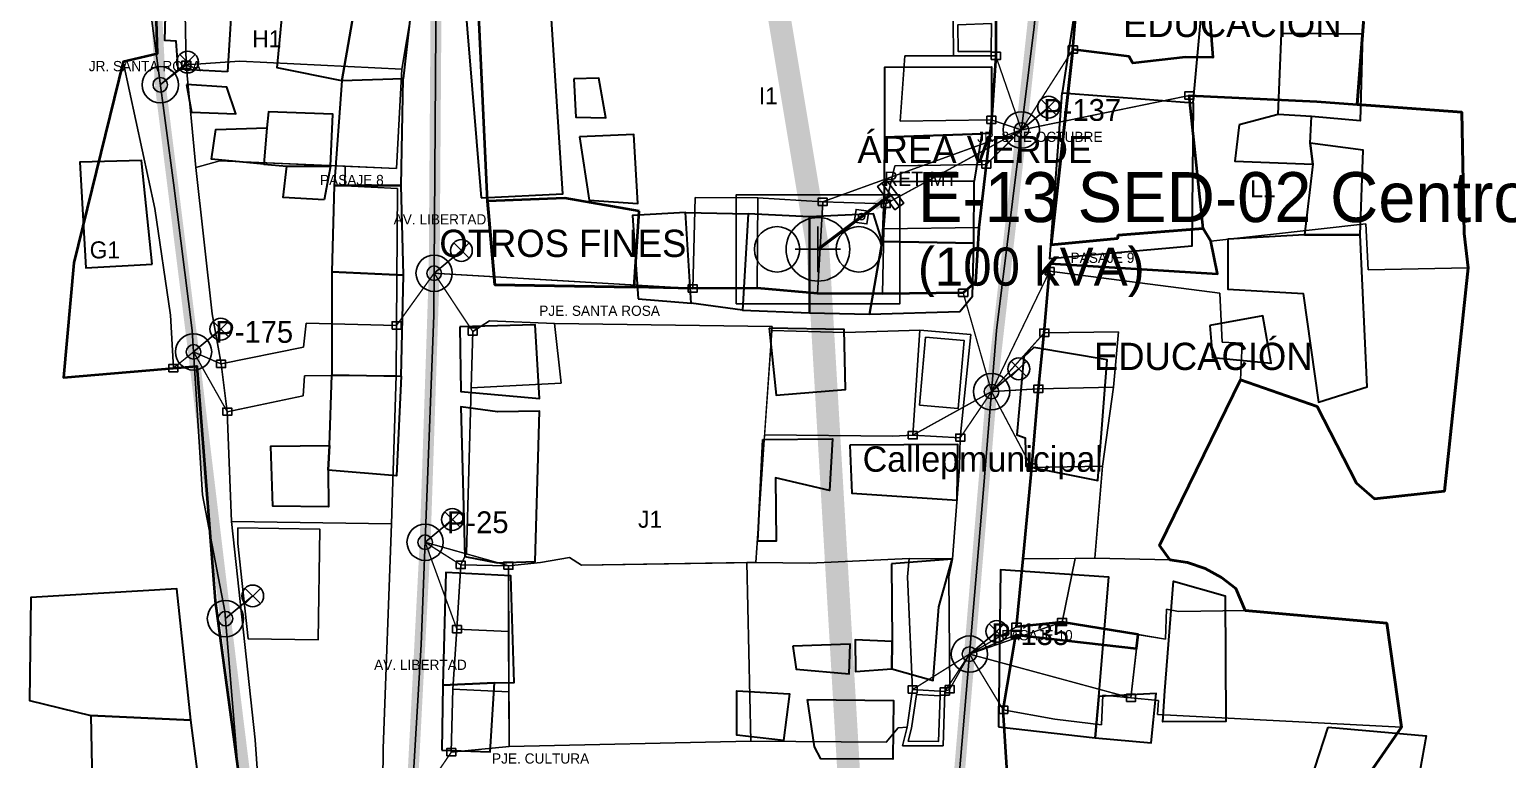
# Model space of a CAD drawing. Header units: metres. Extents: x 425183 to 427629, y 8434421 to 8436790.
# Drawn here: x 425358.2 to 425520.9, y 8435643.9 to 8435724.2 of the extents above; entities that cross this region are included whole.
import ezdxf
from ezdxf.enums import TextEntityAlignment as Align

# ---------------------------------------------------------------- set-up
doc = ezdxf.new("R2010")
doc.units = ezdxf.units.M
for name, color, linetype in [('01_RED_MT_10KV_CONDUCTOR', 1, 'Continuous'), ('03_SUBESTACIONES_SED', 2, 'Continuous'), ('04_RETENIDAS_MT_BT', 6, 'Continuous'), ('05_RED_BT_TRONCAL_CAAI', 3, 'Continuous'), ('07_POSTES_BT_CAC', 5, 'Continuous'), ('08_ALUMBRADO_PUBLICO_LED', 30, 'Continuous'), ('08_TOPONIMIA_ROTULOS', 7, 'Continuous'), ('11_ACOMETIDAS_DOMICILIARIAS', 4, 'Continuous'), ('12_CAJAS_PORTAMEDIDOR_LT', 2, 'Continuous')]:
    doc.layers.add(name, color=color, linetype=linetype)
for name, color, linetype, lineweight in [('02_CALLES_Y_VIAS', 7, 'Continuous', 25), ('03_MANZANAS_ROTULOS', 6, 'Continuous', 35), ('04_LOTES_PREDIALES', 7, 'Continuous', 15), ('05_HUELLAS_CASAS_USUARIO', 30, 'Continuous', 30), ('06_HUELLAS_CASAS_COMPLEMENTO', 4, 'Continuous', 25), ('07_EQUIPAMIENTOS', 3, 'Continuous', 40)]:
    doc.layers.add(name, color=color, linetype=linetype, lineweight=lineweight)

msp = doc.modelspace()

# ---------------------------------------------------------------- linework, layer by layer
at = {"layer": '01_RED_MT_10KV_CONDUCTOR', "color": 1, "const_width": 2.5}
for points in [[(425435, 8435760), (425445, 8435700)], [(425445, 8435700), (425450, 8435615)]]:
    msp.add_lwpolyline(points, dxfattribs=at)
at = {"layer": '02_CALLES_Y_VIAS'}
for points in [[(425399.73, 8435630.05), (425401.33, 8435656.51), (425402.72, 8435692.72), (425402.98, 8435729.48), (425414.81, 8435774.44), (425417.41, 8435778.16), (425412.3, 8435800.24), (425410.55, 8435823.35), (425409.37, 8435843.21), (425414.32, 8435877.57), (425418.49, 8435919.54), (425424.89, 8435966.9), (425429.46, 8436001.07), (425432.73, 8436031.34), (425433.95, 8436063.65), (425434.45, 8436081.85), (425418.07, 8436126.36), (425406.36, 8436166.61), (425400.32, 8436189.61), (425411.74, 8436244.23), (425417.07, 8436274.69), (425418.67, 8436303.1)], [(425381.17, 8435642.54), (425379.71, 8435660.17), (425377.26, 8435672.97), (425376.11, 8435691.06), (425374.04, 8435707.31), (425371.51, 8435726.24), (425371.05, 8435751.45), (425370.66, 8435788.63), (425369.9, 8435799.82), (425369.29, 8435811.32), (425372.2, 8435823.27), (425375.42, 8435834.46), (425378.02, 8435845.19), (425383.39, 8435864.51), (425384.92, 8435872.94), (425387.68, 8435883.98)], [(425446.04, 8435366.98), (425450.88, 8435380.12), (425452.95, 8435393.76), (425454.4, 8435410.01), (425453.33, 8435434.46), (425452.41, 8435466.19), (425452.41, 8435535.48), (425454.86, 8435563.38), (425457.62, 8435607.53), (425463.14, 8435672.68), (425464.67, 8435691.08), (425468.81, 8435724.49), (425471.26, 8435749.48), (425468.96, 8435774.93), (425444.32, 8435774.39), (425426.85, 8435773.78), (425420.1, 8435774.01), (425418.03, 8435776.54), (425417.41, 8435778.16)]]:
    msp.add_lwpolyline(points, dxfattribs=at)
at = {"layer": '03_SUBESTACIONES_SED', "color": 2}
for p, q in [((425445, 8435697.5), (425445, 8435702.5)), ((425442.5, 8435700), (425447.5, 8435700))]:
    msp.add_line(p, q, dxfattribs=at)
msp.add_lwpolyline([(425436, 8435694), (425454, 8435694), (425454, 8435706), (425436, 8435706), (425436, 8435694)], dxfattribs=at)
for centre, radius in [((425445, 8435700), 3.5), ((425440.5, 8435700), 2.5), ((425449.5, 8435700), 2.5)]:
    msp.add_circle(centre, radius, dxfattribs=at)
at = {"layer": '04_LOTES_PREDIALES'}
for points in [[(425407.35, 8435732.88), (425408.61, 8435705.31), (425417.15, 8435705.64), (425425.33, 8435704.21), (425424.76, 8435695.83), (425431.21, 8435695.69), (425431.48, 8435705.69), (425438.38, 8435705.67), (425445.52, 8435705.23), (425452.46, 8435705), (425453.48, 8435709.18), (425463.53, 8435709.34), (425464.1, 8435714.25), (425454.05, 8435714.1), (425454.58, 8435721.28), (425459.93, 8435721.29), (425459.9, 8435725.19)], [(425383.48, 8435639.74), (425383.06, 8435646.03), (425380.45, 8435670.04), (425379.97, 8435682.13), (425379.29, 8435687.39), (425378.3, 8435692.9), (425376.52, 8435709), (425375.46, 8435720.3), (425375.31, 8435727.9)], [(425400.33, 8435726.58), (425399.18, 8435719.83), (425398.6, 8435708.89), (425392.95, 8435709.14), (425392.93, 8435706.99), (425398.72, 8435706.68), (425398.61, 8435691.63), (425398.56, 8435686.13), (425398.05, 8435669.79), (425397.14, 8435645.05), (425396.53, 8435581.76)]]:
    msp.add_lwpolyline(points, dxfattribs=at)
for points in [[(425473.06, 8435721.98), (425479.27, 8435721.22), (425479.67, 8435720.48), (425485.48, 8435721.16), (425488.48, 8435721.12), (425487.68, 8435731.74), (425478.71, 8435729.95), (425478.61, 8435729.46), (425473.72, 8435729.8), (425473.06, 8435721.98)], [(425400.33, 8435726.58), (425380.79, 8435729.05), (425375.31, 8435727.9), (425375.46, 8435720.3), (425381.35, 8435720.7), (425399.18, 8435719.83), (425400.33, 8435726.58)], [(425464.6, 8435725.39), (425459.9, 8435725.19), (425459.93, 8435721.29), (425464.58, 8435721.29), (425464.6, 8435725.39)], [(425372, 8435704.49), (425368.53, 8435720.62), (425363.09, 8435698.53), (425361.95, 8435685.88), (425374.05, 8435686.93), (425373.72, 8435692.77), (425372, 8435704.49)], [(425368.53, 8435720.62), (425372, 8435704.49), (425373.72, 8435692.77), (425374.05, 8435686.93), (425361.95, 8435685.88), (425363.09, 8435698.53), (425368.53, 8435720.62)], [(425399.18, 8435719.83), (425381.35, 8435720.7), (425375.46, 8435720.3), (425376.52, 8435709), (425379.17, 8435709.73), (425398.6, 8435708.89), (425399.18, 8435719.83)], [(425464.58, 8435721.29), (425454.58, 8435721.28), (425454.05, 8435714.1), (425464.1, 8435714.25), (425464.58, 8435721.29)], [(425515.87, 8435715.09), (425499.91, 8435716.26), (425485.88, 8435716.93), (425487.42, 8435702.31), (425488.26, 8435700.89), (425505.3, 8435702.79), (425505.57, 8435697.75), (425516.57, 8435697.96), (425516.14, 8435701.74), (425515.87, 8435715.09)], [(425398.72, 8435706.68), (425392.93, 8435706.99), (425392.95, 8435709.14), (425379.17, 8435709.73), (425376.52, 8435709), (425378.3, 8435692.9), (425379.29, 8435687.39), (425388.35, 8435689.25), (425388.66, 8435691.88), (425398.61, 8435691.63), (425398.72, 8435706.68)], [(425463.53, 8435709.34), (425453.48, 8435709.18), (425452.46, 8435705), (425452.27, 8435702.26), (425462.72, 8435702.39), (425463.53, 8435709.34)], [(425438.38, 8435705.67), (425431.48, 8435705.69), (425431.21, 8435695.69), (425438.31, 8435695.72), (425438.38, 8435705.67)], [(425445.52, 8435705.23), (425438.38, 8435705.67), (425438.31, 8435695.72), (425444.94, 8435695.15), (425445.52, 8435705.23)], [(425452.27, 8435702.26), (425452.46, 8435705), (425445.52, 8435705.23), (425444.94, 8435695.15), (425452.09, 8435695.11), (425452.27, 8435702.26)], [(425462.72, 8435702.39), (425452.27, 8435702.26), (425452.09, 8435695.11), (425460.99, 8435695.21), (425462.34, 8435696.4), (425462.72, 8435702.39)], [(425516.57, 8435697.96), (425505.57, 8435697.75), (425505.3, 8435702.79), (425488.26, 8435700.89), (425489, 8435697.32), (425470.53, 8435698.44), (425470.5, 8435697.59), (425489.24, 8435695.17), (425489.51, 8435689.78), (425491.7, 8435689.68), (425491.51, 8435685.63), (425499.97, 8435682.71), (425504.3, 8435674.25), (425506.26, 8435672.54), (425513.96, 8435673.4), (425516.57, 8435697.96)], [(425469.92, 8435690.82), (425478.07, 8435690.92), (425477.52, 8435684.84), (425476.33, 8435676.12), (425475.48, 8435666.01), (425483.72, 8435665.84), (425482.61, 8435667.39), (425491.51, 8435685.63), (425491.7, 8435689.68), (425489.51, 8435689.78), (425489.24, 8435695.17), (425470.5, 8435697.59), (425469.92, 8435690.82)], [(425461.84, 8435690.61), (425460.67, 8435679.27), (425460.58, 8435676.02), (425459.8, 8435665.95), (425459.42, 8435663.94), (425459.51, 8435651.59), (425458.97, 8435651.34), (425458.77, 8435645.34), (425454.32, 8435645.35), (425454.81, 8435647.39), (425453.82, 8435647.32), (425452.5, 8435645.75), (425437.6, 8435645.87), (425411, 8435645.28), (425404.63, 8435644.65), (425404.79, 8435651.6), (425405.26, 8435658.18), (425405.68, 8435665.27), (425406.31, 8435666.57), (425406.82, 8435684.77), (425407, 8435690.96), (425408.86, 8435692.14), (425416.01, 8435691.82), (425439.95, 8435691.52), (425439.92, 8435691.07), (425447.97, 8435690.83), (425456.21, 8435691.11), (425461.84, 8435690.61)], [(425416.01, 8435691.82), (425408.86, 8435692.14), (425407, 8435690.96), (425406.82, 8435684.77), (425416.75, 8435685.26), (425416.01, 8435691.82)], [(425398.61, 8435691.63), (425388.66, 8435691.88), (425388.35, 8435689.25), (425379.29, 8435687.39), (425379.97, 8435682.13), (425388.34, 8435683.87), (425388.46, 8435686.06), (425398.56, 8435686.13), (425398.61, 8435691.63)], [(425439.95, 8435691.52), (425416.01, 8435691.82), (425416.75, 8435685.26), (425406.82, 8435684.77), (425406.31, 8435666.57), (425405.68, 8435665.27), (425410.92, 8435665.18), (425414.46, 8435665.54), (425417.66, 8435666.08), (425418.96, 8435665.24), (425438.16, 8435665.53), (425439.95, 8435691.52)], [(425456.21, 8435691.11), (425447.97, 8435690.83), (425439.92, 8435691.07), (425439.13, 8435679.6), (425453.23, 8435679.44), (425455.43, 8435679.54), (425456.21, 8435691.11)], [(425461.84, 8435690.61), (425456.21, 8435691.11), (425455.43, 8435679.54), (425460.67, 8435679.27), (425461.84, 8435690.61)], [(425478.07, 8435690.92), (425469.92, 8435690.82), (425469.27, 8435684.65), (425477.52, 8435684.84), (425478.07, 8435690.92)], [(425398.56, 8435686.13), (425388.46, 8435686.06), (425388.34, 8435683.87), (425379.97, 8435682.13), (425380.45, 8435670.04), (425398.05, 8435669.79), (425398.56, 8435686.13)], [(425477.52, 8435684.84), (425469.27, 8435684.65), (425468.53, 8435675.98), (425476.33, 8435676.12), (425477.52, 8435684.84)], [(425460.58, 8435676.02), (425460.67, 8435679.27), (425455.43, 8435679.54), (425453.23, 8435679.44), (425439.13, 8435679.6), (425438.16, 8435665.53), (425444.11, 8435665.46), (425455.05, 8435665.98), (425459.8, 8435665.95), (425460.58, 8435676.02)], [(425476.33, 8435676.12), (425468.53, 8435675.98), (425467.58, 8435665.93), (425475.48, 8435666.01), (425476.33, 8435676.12)], [(425397.14, 8435645.05), (425398.05, 8435669.79), (425380.45, 8435670.04), (425383.06, 8435646.03), (425383.48, 8435639.74), (425388.59, 8435603.86), (425393.99, 8435587.63), (425396.53, 8435581.76), (425397.14, 8435645.05)], [(425410.92, 8435665.18), (425405.68, 8435665.27), (425405.26, 8435658.18), (425410.95, 8435657.93), (425410.92, 8435665.18)], [(425437.16, 8435665.52), (425418.96, 8435665.24), (425417.66, 8435666.08), (425414.46, 8435665.54), (425410.92, 8435665.18), (425411, 8435645.28), (425437.6, 8435645.87), (425437.16, 8435665.52)], [(425454.85, 8435663.94), (425455.05, 8435665.98), (425444.11, 8435665.46), (425438.16, 8435665.53), (425437.16, 8435665.52), (425437.6, 8435645.87), (425452.5, 8435645.75), (425453.82, 8435647.32), (425454.81, 8435647.39), (425455.42, 8435651.55), (425454.85, 8435663.94)], [(425455.05, 8435665.98), (425454.85, 8435663.94), (425455.42, 8435651.55), (425458.97, 8435651.34), (425459.51, 8435651.59), (425459.42, 8435663.94), (425459.8, 8435665.95), (425455.05, 8435665.98)], [(425473.33, 8435665.99), (425467.58, 8435665.93), (425466.86, 8435658.46), (425471.88, 8435658.98), (425473.33, 8435665.99)], [(425483.27, 8435657.08), (425483.36, 8435660.38), (425484.69, 8435660.13), (425492.04, 8435660.26), (425491.02, 8435662.66), (425489.44, 8435663.89), (425487.64, 8435664.86), (425485.7, 8435665.52), (425483.72, 8435665.84), (425475.48, 8435666.01), (425473.33, 8435665.99), (425471.88, 8435658.98), (425483.27, 8435657.08)], [(425507.62, 8435658.86), (425492.04, 8435660.26), (425484.69, 8435660.13), (425483.36, 8435660.38), (425483.27, 8435657.08), (425480.26, 8435657.59), (425479.45, 8435650.63), (425482.49, 8435650.35), (425482.37, 8435648.81), (425509.23, 8435647.42), (425507.62, 8435658.86)], [(425410.95, 8435657.93), (425405.26, 8435658.18), (425404.79, 8435651.6), (425410.98, 8435651.28), (425410.95, 8435657.93)], [(425465.39, 8435649.33), (425471.09, 8435648.27), (425476.2, 8435647.67), (425476.36, 8435650.92), (425479.45, 8435650.63), (425480.08, 8435656.05), (425466.77, 8435657.57), (425465.39, 8435649.33)], [(425410.98, 8435651.28), (425404.79, 8435651.6), (425404.63, 8435644.65), (425411, 8435645.28), (425410.98, 8435651.28)], [(425458.97, 8435651.34), (425455.42, 8435651.55), (425454.81, 8435647.39), (425454.32, 8435645.35), (425458.77, 8435645.34), (425458.97, 8435651.34)], [(425465.88, 8435641.8), (425465.35, 8435632.46), (425465.92, 8435629.62), (425485.59, 8435627.87), (425485.43, 8435625.53), (425493.41, 8435624.5), (425509.23, 8435647.42), (425482.37, 8435648.81), (425482.49, 8435650.35), (425476.36, 8435650.92), (425476.2, 8435647.67), (425471.09, 8435648.27), (425465.39, 8435649.33), (425465.88, 8435641.8)]]:
    msp.add_lwpolyline(points, close=True, dxfattribs=at)
at = {"layer": '04_RETENIDAS_MT_BT', "color": 7}
msp.add_line((425452.04, 8435707.28), (425453.96, 8435704.72), dxfattribs=at)
at = {"layer": '04_RETENIDAS_MT_BT', "color": 6}
msp.add_lwpolyline([(425452.52, 8435707.64), (425454.44, 8435705.08), (425453.48, 8435704.36), (425451.56, 8435706.92), (425452.52, 8435707.64)], dxfattribs=at)
at = {"layer": '04_RETENIDAS_MT_BT', "color": 6, "const_width": 0.35}
msp.add_lwpolyline([(425445, 8435700), (425453, 8435706)], dxfattribs=at)
at = {"layer": '04_RETENIDAS_MT_BT', "color": 2, "const_width": 0.85}
msp.add_lwpolyline([(425451.24, 8435704.68), (425453, 8435706)], dxfattribs=at)
at = {"layer": '04_RETENIDAS_MT_BT', "color": 2}
msp.add_lwpolyline([(425450.6, 8435704.2), (425449.2, 8435704.4), (425449, 8435703), (425450.4, 8435702.8), (425450.6, 8435704.2)], dxfattribs=at)
msp.add_circle((425449.8, 8435703.6), 0.35, dxfattribs=at)
at = {"layer": '05_HUELLAS_CASAS_USUARIO'}
for points in [[(425392.58, 8435718.53), (425385.45, 8435719.99), (425386.3, 8435728.88), (425387.22, 8435733.48), (425395.19, 8435733.86), (425394.42, 8435729.11), (425392.58, 8435718.53)], [(425380.01, 8435719.53), (425374.57, 8435719.83), (425374.34, 8435722.9), (425373.11, 8435722.98), (425373.27, 8435729.8), (425380.62, 8435729.64), (425380.01, 8435719.53)], [(425407.93, 8435705.65), (425416.9, 8435706.11), (425415.29, 8435731.02), (425405.86, 8435730.49), (425407.93, 8435705.65)], [(425399.33, 8435718.76), (425392.58, 8435718.53), (425394.42, 8435729.11), (425400.48, 8435728.8), (425399.33, 8435718.76)], [(425473.43, 8435727.33), (425471.9, 8435717.21), (425486.31, 8435716.14), (425487.23, 8435726.1), (425484.16, 8435725.18), (425482.32, 8435728.1), (425473.43, 8435727.33)], [(425496.04, 8435723.8), (425504.93, 8435723.73), (425504.7, 8435714.15), (425499.34, 8435714.61), (425495.66, 8435714.84), (425496.04, 8435723.8)], [(425452.35, 8435712.36), (425452.38, 8435720.06), (425464.11, 8435720.1), (425464.11, 8435712.74), (425463.04, 8435712.7), (425452.35, 8435712.36)], [(425375.49, 8435718.15), (425376.03, 8435715.08), (425380.93, 8435714.93), (425379.93, 8435717.84), (425375.49, 8435718.15)], [(425399.13, 8435707.03), (425399.33, 8435718.76), (425392.58, 8435718.53), (425391.74, 8435707.03), (425399.13, 8435707.03)], [(425418.12, 8435718.76), (425418.35, 8435714.54), (425421.65, 8435714.47), (425420.88, 8435718.84), (425418.12, 8435718.76)], [(425471.9, 8435717.21), (425486.31, 8435716.14), (425486.15, 8435700.35), (425470.52, 8435698.97), (425471.9, 8435717.21)], [(425391.35, 8435709.14), (425391.58, 8435714.89), (425384.53, 8435715.12), (425384.32, 8435713.37), (425384, 8435709.37), (425386.53, 8435709.14), (425391.35, 8435709.14)], [(425384, 8435709.37), (425378.25, 8435709.91), (425378.71, 8435713.2), (425384.32, 8435713.37), (425384, 8435709.37)], [(425491.36, 8435713.69), (425490.9, 8435709.7), (425499.49, 8435709.39), (425499.18, 8435711.69), (425499.34, 8435714.61), (425495.66, 8435714.84), (425491.36, 8435713.69)], [(425418.74, 8435712.4), (425419.81, 8435705.42), (425425.18, 8435705.04), (425424.72, 8435712.63), (425418.74, 8435712.4)], [(425452.31, 8435707.42), (425452.35, 8435712.36), (425463.04, 8435712.7), (425462.2, 8435707.49), (425452.31, 8435707.42)], [(425499.49, 8435709.39), (425498.57, 8435701.58), (425504.7, 8435701.58), (425505.01, 8435710.93), (425499.18, 8435711.69), (425499.49, 8435709.39)], [(425371.7, 8435698.37), (425370.55, 8435709.79), (425363.73, 8435709.58), (425364.42, 8435697.98), (425371.7, 8435698.37)], [(425390.66, 8435705.46), (425386.14, 8435705.69), (425386.53, 8435709.14), (425391.35, 8435709.14), (425390.66, 8435705.46)], [(425399.36, 8435697.15), (425399.13, 8435707.03), (425391.74, 8435707.03), (425391.47, 8435697.53), (425399.36, 8435697.15)], [(425462.16, 8435700.67), (425462.2, 8435707.49), (425452.31, 8435707.42), (425452.08, 8435700.86), (425462.16, 8435700.67)], [(425425.21, 8435694.54), (425431.04, 8435694.08), (425430.43, 8435704.04), (425424.6, 8435703.74), (425425.21, 8435694.54)], [(425430.43, 8435704.04), (425437.32, 8435703.89), (425436.71, 8435693.31), (425431.04, 8435694.08), (425430.43, 8435704.04)], [(425436.71, 8435693.31), (425444.07, 8435693.01), (425444.07, 8435703.58), (425437.32, 8435703.89), (425436.71, 8435693.31)], [(425444.07, 8435693.01), (425450.66, 8435692.85), (425452.08, 8435700.86), (425451.12, 8435703.89), (425444.07, 8435703.58), (425444.07, 8435693.01)], [(425450.66, 8435692.85), (425460.62, 8435693.16), (425462, 8435694.85), (425462.16, 8435700.67), (425452.08, 8435700.86), (425450.66, 8435692.85)], [(425490.14, 8435701.12), (425490.14, 8435695.6), (425498.42, 8435695.14), (425500.1, 8435683.18), (425505.47, 8435684.87), (425504.7, 8435701.58), (425498.57, 8435701.58), (425490.14, 8435701.12)], [(425399.13, 8435686.03), (425399.36, 8435697.15), (425391.47, 8435697.53), (425391.47, 8435686.18), (425399.13, 8435686.03)], [(425488.15, 8435691.61), (425488.45, 8435688.09), (425494.89, 8435687.47), (425493.97, 8435692.69), (425488.15, 8435691.61)], [(425405.59, 8435691.47), (425405.67, 8435684.35), (425414.33, 8435683.58), (425413.87, 8435691.7), (425405.59, 8435691.47)], [(425439.62, 8435691.32), (425440.39, 8435683.96), (425448.05, 8435684.58), (425447.9, 8435691.17), (425439.62, 8435691.32)], [(425467.65, 8435688.17), (425466.91, 8435679.6), (425467.82, 8435679.25), (425467.9, 8435676.12), (425475.82, 8435674.54), (425476.83, 8435687.84), (425468.77, 8435689.21), (425467.65, 8435688.17)], [(425391.47, 8435686.18), (425399.13, 8435686.03), (425398.6, 8435675.07), (425391.09, 8435675.68), (425391.22, 8435678.41), (425391.47, 8435686.18)], [(425406.13, 8435666.18), (425409.73, 8435665.49), (425413.87, 8435665.64), (425414.33, 8435682.2), (425409.73, 8435682.12), (425405.67, 8435682.66), (425406.13, 8435666.18)], [(425438.93, 8435679.06), (425446.6, 8435679.13), (425446.29, 8435673.46), (425440.31, 8435674.84), (425440.39, 8435667.87), (425438.4, 8435667.87), (425438.93, 8435679.06)], [(425391.09, 8435675.68), (425391.12, 8435671.65), (425384.99, 8435671.73), (425384.76, 8435678.32), (425391.22, 8435678.41), (425391.09, 8435675.68)], [(425448.51, 8435678.44), (425448.74, 8435673.15), (425460.32, 8435672.39), (425460.39, 8435678.52), (425448.51, 8435678.44)], [(425453.11, 8435665.39), (425453.17, 8435656.83), (425453.15, 8435653.83), (425457.7, 8435652.53), (425458.31, 8435660.67), (425459.77, 8435665.9), (425453.11, 8435665.39)], [(425464.86, 8435647.45), (425475.52, 8435646.23), (425475.91, 8435650.77), (425477.01, 8435663.91), (425465.09, 8435664.71), (425464.86, 8435647.45)], [(425409.39, 8435652.27), (425411.57, 8435652.31), (425411.19, 8435664.07), (425404.02, 8435664.42), (425403.71, 8435652.04), (425409.39, 8435652.27)], [(425483.17, 8435651.42), (425484.15, 8435663.46), (425489.83, 8435661.88), (425489.91, 8435648.03), (425482.97, 8435648), (425483.17, 8435651.42)], [(425375.96, 8435648.17), (425374.43, 8435662.64), (425358.36, 8435661.67), (425358.21, 8435650.34), (425364.94, 8435648.69), (425375.96, 8435648.17)], [(425442.24, 8435656.31), (425442.6, 8435653.8), (425448.42, 8435653.26), (425448.55, 8435656.54), (425442.24, 8435656.31)], [(425453.15, 8435653.83), (425453.17, 8435656.83), (425449.11, 8435657.03), (425449.12, 8435653.54), (425453.15, 8435653.83)], [(425403.6, 8435644.87), (425408.93, 8435644.68), (425409.39, 8435652.27), (425403.71, 8435652.04), (425403.6, 8435644.87)], [(425441.19, 8435645.93), (425436.07, 8435646.54), (425436.06, 8435651.42), (425441.87, 8435651.09), (425441.19, 8435645.93)], [(425443.84, 8435650.47), (425453.3, 8435650.35), (425453.24, 8435643.88), (425445.33, 8435643.93), (425444.62, 8435645.25), (425443.84, 8435650.47)], [(425475.52, 8435646.23), (425481.68, 8435645.69), (425482.23, 8435651.12), (425475.91, 8435650.77), (425475.52, 8435646.23)], [(425364.94, 8435648.69), (425365.16, 8435637.37), (425377.49, 8435636.29), (425375.96, 8435648.17), (425364.94, 8435648.69)], [(425501.16, 8435647.41), (425511.95, 8435646.47), (425509.88, 8435634.77), (425503.57, 8435635.59), (425503.28, 8435641.02), (425499.21, 8435641.42), (425501.16, 8435647.41)]]:
    msp.add_lwpolyline(points, close=True, dxfattribs=at)
at = {"layer": '05_RED_BT_TRONCAL_CAAI', "color": 3, "const_width": 1.2}
for points in [[(425372.6, 8435718.11), (425371.12, 8435747.67)], [(425467.4, 8435713.14), (425470.52, 8435741.97)], [(425402.75, 8435697.37), (425402.96, 8435727)], [(425376.26, 8435688.71), (425372.6, 8435718.11)], [(425464.11, 8435684.34), (425467.4, 8435713.14)], [(425401.76, 8435667.76), (425402.75, 8435697.37)], [(425379.78, 8435659.35), (425376.26, 8435688.71)], [(425461.68, 8435655.45), (425464.11, 8435684.34)], [(425400.22, 8435638.17), (425401.76, 8435667.76)], [(425383.41, 8435629.98), (425379.78, 8435659.35)], [(425459.23, 8435626.56), (425461.68, 8435655.45)]]:
    msp.add_lwpolyline(points, dxfattribs=at)
at = {"layer": '06_HUELLAS_CASAS_COMPLEMENTO'}
for points in [[(425464.09, 8435724.87), (425464.08, 8435721.79), (425460.43, 8435721.79), (425460.4, 8435724.71), (425464.09, 8435724.87)], [(425456.85, 8435690.35), (425461.08, 8435689.97), (425460.42, 8435682.47), (425456.18, 8435682.85), (425456.85, 8435690.35)], [(425381.12, 8435667.62), (425381.14, 8435669.33), (425390.17, 8435669.2), (425389.99, 8435657.02), (425382.26, 8435657.13), (425381.12, 8435667.62)], [(425458.45, 8435650.87), (425458.28, 8435645.84), (425454.95, 8435645.85), (425455.3, 8435647.3), (425455.85, 8435651.02), (425458.45, 8435650.87)]]:
    msp.add_lwpolyline(points, close=True, dxfattribs=at)
at = {"layer": '07_EQUIPAMIENTOS'}
for points in [[(425370.47, 8435780.8), (425372.26, 8435721.51), (425368.53, 8435720.62), (425363.09, 8435698.53), (425361.95, 8435685.88), (425376.63, 8435687.15), (425378.66, 8435661.32), (425386.45, 8435603.44)], [(425464.6, 8435725.39), (425464.58, 8435721.29), (425464.1, 8435714.25), (425463.53, 8435709.34), (425462.72, 8435702.39), (425462.34, 8435696.4), (425460.99, 8435695.21), (425452.09, 8435695.11), (425444.94, 8435695.15), (425438.31, 8435695.72), (425431.21, 8435695.69), (425424.76, 8435695.83), (425409.42, 8435696.09), (425408.61, 8435705.31), (425407.35, 8435732.88)], [(425465.88, 8435641.8), (425465.39, 8435649.33), (425466.77, 8435657.57), (425480.08, 8435656.05), (425480.26, 8435657.59), (425471.88, 8435658.98), (425466.86, 8435658.46), (425467.58, 8435665.93), (425468.53, 8435675.98), (425469.27, 8435684.65), (425469.92, 8435690.82), (425470.5, 8435697.59), (425470.53, 8435698.44), (425489, 8435697.32), (425488.26, 8435700.89), (425487.42, 8435702.31), (425478.05, 8435701.57), (425477.98, 8435701.18), (425470.66, 8435700.51), (425473.06, 8435721.98), (425473.72, 8435729.8)], [(425505.06, 8435725.01), (425504.35, 8435715.93), (425515.87, 8435715.09), (425516.14, 8435701.74), (425516.57, 8435697.96), (425513.96, 8435673.4), (425506.26, 8435672.54), (425504.3, 8435674.25), (425499.97, 8435682.71), (425491.51, 8435685.63), (425482.61, 8435667.39), (425483.72, 8435665.84), (425485.7, 8435665.52), (425487.64, 8435664.86), (425489.44, 8435663.89), (425491.02, 8435662.66), (425492.04, 8435660.26), (425507.62, 8435658.86), (425509.23, 8435647.42), (425493.41, 8435624.5)], [(425493.41, 8435624.5), (425509.23, 8435647.42), (425507.62, 8435658.86), (425492.04, 8435660.26), (425491.02, 8435662.66), (425489.44, 8435663.89), (425487.64, 8435664.86), (425485.7, 8435665.52), (425483.72, 8435665.84), (425482.61, 8435667.39), (425491.51, 8435685.63), (425499.97, 8435682.71), (425504.3, 8435674.25), (425506.26, 8435672.54), (425513.96, 8435673.4), (425516.57, 8435697.96), (425516.14, 8435701.74), (425515.87, 8435715.09), (425504.35, 8435715.93), (425505.06, 8435725.01)]]:
    msp.add_lwpolyline(points, dxfattribs=at)
for points in [[(425470.66, 8435700.51), (425477.98, 8435701.18), (425478.05, 8435701.57), (425487.42, 8435702.31), (425485.88, 8435716.93), (425499.91, 8435716.26), (425504.35, 8435715.93), (425505.06, 8435725.01), (425505.46, 8435752.2), (425490.55, 8435744.56), (425486.98, 8435742.55), (425486.99, 8435738.05), (425487.68, 8435731.74), (425488.48, 8435721.12), (425485.48, 8435721.16), (425479.67, 8435720.48), (425479.27, 8435721.22), (425473.06, 8435721.98), (425470.66, 8435700.51)], [(425425.33, 8435704.21), (425417.15, 8435705.64), (425408.61, 8435705.31), (425409.42, 8435696.09), (425424.76, 8435695.83), (425425.33, 8435704.21)]]:
    msp.add_lwpolyline(points, close=True, dxfattribs=at)
at = {"layer": '07_POSTES_BT_CAC', "color": 5}
for centre, radius in [((425372.6, 8435718.11), 2), ((425372.6, 8435718.11), 0.8), ((425467.4, 8435713.14), 2), ((425467.4, 8435713.14), 0.8), ((425402.75, 8435697.37), 2), ((425402.75, 8435697.37), 0.8), ((425376.26, 8435688.71), 2), ((425376.26, 8435688.71), 0.8), ((425464.11, 8435684.34), 2), ((425464.11, 8435684.34), 0.8), ((425401.76, 8435667.76), 2), ((425401.76, 8435667.76), 0.8), ((425379.78, 8435659.35), 2), ((425379.78, 8435659.35), 0.8), ((425461.68, 8435655.45), 2), ((425461.68, 8435655.45), 0.8)]:
    msp.add_circle(centre, radius, dxfattribs=at)
at = {"layer": '08_ALUMBRADO_PUBLICO_LED', "color": 30}
for p, q in [((425374.8, 8435719.81), (425376.4, 8435721.41)), ((425374.8, 8435721.41), (425376.4, 8435719.81)), ((425372.6, 8435718.11), (425375.6, 8435720.61)), ((425467.4, 8435713.14), (425470.4, 8435715.64)), ((425469.6, 8435714.84), (425471.2, 8435716.44)), ((425469.6, 8435716.44), (425471.2, 8435714.84)), ((425404.95, 8435699.07), (425406.55, 8435700.67)), ((425404.95, 8435700.67), (425406.55, 8435699.07)), ((425402.75, 8435697.37), (425405.75, 8435699.87)), ((425376.26, 8435688.71), (425379.26, 8435691.21)), ((425378.46, 8435690.41), (425380.06, 8435692.01)), ((425378.46, 8435692.01), (425380.06, 8435690.41)), ((425466.31, 8435686.04), (425467.91, 8435687.64)), ((425466.31, 8435687.64), (425467.91, 8435686.04)), ((425464.11, 8435684.34), (425467.11, 8435686.84)), ((425403.96, 8435669.46), (425405.56, 8435671.06)), ((425403.96, 8435671.06), (425405.56, 8435669.46)), ((425401.76, 8435667.76), (425404.76, 8435670.26)), ((425379.78, 8435659.35), (425382.78, 8435661.85)), ((425381.98, 8435661.05), (425383.58, 8435662.65)), ((425381.98, 8435662.65), (425383.58, 8435661.05)), ((425461.68, 8435655.45), (425464.68, 8435657.95)), ((425463.88, 8435657.15), (425465.48, 8435658.75)), ((425463.88, 8435658.75), (425465.48, 8435657.15))]:
    msp.add_line(p, q, dxfattribs=at)
for centre in [(425375.6, 8435720.61), (425470.4, 8435715.64), (425405.75, 8435699.87), (425379.26, 8435691.21), (425467.11, 8435686.84), (425404.76, 8435670.26), (425382.78, 8435661.85), (425464.68, 8435657.95)]:
    msp.add_circle(centre, 1.2, dxfattribs=at)
at = {"layer": '11_ACOMETIDAS_DOMICILIARIAS', "color": 4, "const_width": 0.15}
for points in [[(425467.4, 8435713.14), (425473.06, 8435721.98)], [(425372.6, 8435718.11), (425375.46, 8435720.3)], [(425467.4, 8435713.14), (425464.58, 8435721.29)], [(425467.4, 8435713.14), (425485.88, 8435716.93)], [(425467.4, 8435713.14), (425464.1, 8435714.25)], [(425467.4, 8435713.14), (425464.1, 8435714.25)], [(425467.4, 8435713.14), (425445.52, 8435705.23)], [(425467.4, 8435713.14), (425452.46, 8435705)], [(425467.4, 8435713.14), (425463.53, 8435709.34)], [(425402.75, 8435697.37), (425398.61, 8435691.63)], [(425402.75, 8435697.37), (425407, 8435690.96)], [(425402.75, 8435697.37), (425431.21, 8435695.69)], [(425464.11, 8435684.34), (425470.5, 8435697.59)], [(425464.11, 8435684.34), (425460.99, 8435695.21)], [(425464.11, 8435684.34), (425469.92, 8435690.82)], [(425376.26, 8435688.71), (425374.05, 8435686.93)], [(425376.26, 8435688.71), (425374.05, 8435686.93)], [(425376.26, 8435688.71), (425379.97, 8435682.13)], [(425376.26, 8435688.71), (425379.29, 8435687.39)], [(425464.11, 8435684.34), (425455.43, 8435679.54)], [(425464.11, 8435684.34), (425460.67, 8435679.27)], [(425464.11, 8435684.34), (425460.67, 8435679.27)], [(425464.11, 8435684.34), (425469.27, 8435684.65)], [(425464.11, 8435684.34), (425469.27, 8435684.65)], [(425464.11, 8435684.34), (425468.53, 8435675.98)], [(425401.76, 8435667.76), (425410.92, 8435665.18)], [(425401.76, 8435667.76), (425405.26, 8435658.18)], [(425401.76, 8435667.76), (425405.68, 8435665.27)], [(425401.76, 8435667.76), (425405.68, 8435665.27)], [(425461.68, 8435655.45), (425471.88, 8435658.98)], [(425461.68, 8435655.45), (425466.86, 8435658.46)], [(425461.68, 8435655.45), (425466.77, 8435657.57)], [(425461.68, 8435655.45), (425455.42, 8435651.55)], [(425461.68, 8435655.45), (425458.97, 8435651.34)], [(425461.68, 8435655.45), (425459.51, 8435651.59)], [(425461.68, 8435655.45), (425459.51, 8435651.59)], [(425461.68, 8435655.45), (425479.45, 8435650.63)], [(425461.68, 8435655.45), (425465.39, 8435649.33)], [(425400.22, 8435638.17), (425404.63, 8435644.65)]]:
    msp.add_lwpolyline(points, dxfattribs=at)
at = {"layer": '12_CAJAS_PORTAMEDIDOR_LT', "color": 2}
for points in [[(425464.08, 8435720.89), (425465.08, 8435720.89), (425465.08, 8435721.69), (425464.08, 8435721.69), (425464.08, 8435720.89)], [(425472.56, 8435721.58), (425473.56, 8435721.58), (425473.56, 8435722.38), (425472.56, 8435722.38), (425472.56, 8435721.58)], [(425374.96, 8435719.9), (425375.96, 8435719.9), (425375.96, 8435720.7), (425374.96, 8435720.7), (425374.96, 8435719.9)], [(425485.38, 8435716.53), (425486.38, 8435716.53), (425486.38, 8435717.33), (425485.38, 8435717.33), (425485.38, 8435716.53)], [(425463.6, 8435713.85), (425464.6, 8435713.85), (425464.6, 8435714.65), (425463.6, 8435714.65), (425463.6, 8435713.85)], [(425463.6, 8435713.85), (425464.6, 8435713.85), (425464.6, 8435714.65), (425463.6, 8435714.65), (425463.6, 8435713.85)], [(425463.03, 8435708.94), (425464.03, 8435708.94), (425464.03, 8435709.74), (425463.03, 8435709.74), (425463.03, 8435708.94)], [(425445.02, 8435704.83), (425446.02, 8435704.83), (425446.02, 8435705.63), (425445.02, 8435705.63), (425445.02, 8435704.83)], [(425451.96, 8435704.6), (425452.96, 8435704.6), (425452.96, 8435705.4), (425451.96, 8435705.4), (425451.96, 8435704.6)], [(425470, 8435697.19), (425471, 8435697.19), (425471, 8435697.99), (425470, 8435697.99), (425470, 8435697.19)], [(425430.71, 8435695.29), (425431.71, 8435695.29), (425431.71, 8435696.09), (425430.71, 8435696.09), (425430.71, 8435695.29)], [(425460.49, 8435694.81), (425461.49, 8435694.81), (425461.49, 8435695.61), (425460.49, 8435695.61), (425460.49, 8435694.81)], [(425398.11, 8435691.23), (425399.11, 8435691.23), (425399.11, 8435692.03), (425398.11, 8435692.03), (425398.11, 8435691.23)], [(425406.5, 8435690.56), (425407.5, 8435690.56), (425407.5, 8435691.36), (425406.5, 8435691.36), (425406.5, 8435690.56)], [(425469.42, 8435690.42), (425470.42, 8435690.42), (425470.42, 8435691.22), (425469.42, 8435691.22), (425469.42, 8435690.42)], [(425373.55, 8435686.53), (425374.55, 8435686.53), (425374.55, 8435687.33), (425373.55, 8435687.33), (425373.55, 8435686.53)], [(425373.55, 8435686.53), (425374.55, 8435686.53), (425374.55, 8435687.33), (425373.55, 8435687.33), (425373.55, 8435686.53)], [(425378.79, 8435686.99), (425379.79, 8435686.99), (425379.79, 8435687.79), (425378.79, 8435687.79), (425378.79, 8435686.99)], [(425468.77, 8435684.25), (425469.77, 8435684.25), (425469.77, 8435685.05), (425468.77, 8435685.05), (425468.77, 8435684.25)], [(425468.77, 8435684.25), (425469.77, 8435684.25), (425469.77, 8435685.05), (425468.77, 8435685.05), (425468.77, 8435684.25)], [(425379.47, 8435681.73), (425380.47, 8435681.73), (425380.47, 8435682.53), (425379.47, 8435682.53), (425379.47, 8435681.73)], [(425454.93, 8435679.14), (425455.93, 8435679.14), (425455.93, 8435679.94), (425454.93, 8435679.94), (425454.93, 8435679.14)], [(425460.17, 8435678.87), (425461.17, 8435678.87), (425461.17, 8435679.67), (425460.17, 8435679.67), (425460.17, 8435678.87)], [(425460.17, 8435678.87), (425461.17, 8435678.87), (425461.17, 8435679.67), (425460.17, 8435679.67), (425460.17, 8435678.87)], [(425468.03, 8435675.58), (425469.03, 8435675.58), (425469.03, 8435676.38), (425468.03, 8435676.38), (425468.03, 8435675.58)], [(425405.18, 8435664.87), (425406.18, 8435664.87), (425406.18, 8435665.67), (425405.18, 8435665.67), (425405.18, 8435664.87)], [(425405.18, 8435664.87), (425406.18, 8435664.87), (425406.18, 8435665.67), (425405.18, 8435665.67), (425405.18, 8435664.87)], [(425410.42, 8435664.78), (425411.42, 8435664.78), (425411.42, 8435665.58), (425410.42, 8435665.58), (425410.42, 8435664.78)], [(425404.76, 8435657.78), (425405.76, 8435657.78), (425405.76, 8435658.58), (425404.76, 8435658.58), (425404.76, 8435657.78)], [(425466.27, 8435657.17), (425467.27, 8435657.17), (425467.27, 8435657.97), (425466.27, 8435657.97), (425466.27, 8435657.17)], [(425466.36, 8435658.06), (425467.36, 8435658.06), (425467.36, 8435658.86), (425466.36, 8435658.86), (425466.36, 8435658.06)], [(425471.38, 8435658.58), (425472.38, 8435658.58), (425472.38, 8435659.38), (425471.38, 8435659.38), (425471.38, 8435658.58)], [(425454.92, 8435651.15), (425455.92, 8435651.15), (425455.92, 8435651.95), (425454.92, 8435651.95), (425454.92, 8435651.15)], [(425458.47, 8435650.94), (425459.47, 8435650.94), (425459.47, 8435651.74), (425458.47, 8435651.74), (425458.47, 8435650.94)], [(425459.01, 8435651.19), (425460.01, 8435651.19), (425460.01, 8435651.99), (425459.01, 8435651.99), (425459.01, 8435651.19)], [(425459.01, 8435651.19), (425460.01, 8435651.19), (425460.01, 8435651.99), (425459.01, 8435651.99), (425459.01, 8435651.19)], [(425478.95, 8435650.23), (425479.95, 8435650.23), (425479.95, 8435651.03), (425478.95, 8435651.03), (425478.95, 8435650.23)], [(425464.89, 8435648.93), (425465.89, 8435648.93), (425465.89, 8435649.73), (425464.89, 8435649.73), (425464.89, 8435648.93)], [(425404.13, 8435644.25), (425405.13, 8435644.25), (425405.13, 8435645.05), (425404.13, 8435645.05), (425404.13, 8435644.25)]]:
    msp.add_lwpolyline(points, dxfattribs=at)

# ---------------------------------------------------------------- texts
at = {"layer": '03_MANZANAS_ROTULOS'}
for s, p in [('H1', (425384.33, 8435723.17)), ('I1', (425439.53, 8435716.9)), ('L1', (425493.99, 8435706.67)), ('G1', (425366.5, 8435699.94)), ('J1', (425426.52, 8435670.29))]:
    msp.add_text(s, height=1.875, dxfattribs=at).set_placement(p, align=Align.MIDDLE_CENTER)
at = {"layer": '03_SUBESTACIONES_SED', "color": 2}
for s, height, p in [('E-13 SED-02 Centro Plaza de Armas', 5.5, (425456, 8435703)), ('(100 kVA)', 4.2, (425456, 8435696))]:
    msp.add_text(s, height=height, dxfattribs=at).set_placement(p)
at = {"layer": '04_RETENIDAS_MT_BT', "color": 6}
msp.add_text('RET-MT', height=1.6, dxfattribs=at).set_placement((425452.28, 8435706.96))
at = {"layer": '07_EQUIPAMIENTOS'}
for s, p in [('EDUCACIÓN', (425490.61, 8435724.87)), ('ÁREA VERDE', (425462.27, 8435710.99)), ('OTROS FINES', (425416.92, 8435700.66)), ('EDUCACIÓN', (425487.42, 8435688.22))]:
    msp.add_text(s, height=3, dxfattribs=at).set_placement(p, align=Align.MIDDLE_CENTER)
at = {"layer": '07_POSTES_BT_CAC', "color": 5}
for s, p in [('P-137', (425469.8, 8435714.14)), ('P-175', (425378.66, 8435689.71)), ('P-25', (425404.16, 8435668.76)), ('P-135', (425464.08, 8435656.45))]:
    msp.add_text(s, height=2.4, dxfattribs=at).set_placement(p)
at = {"layer": '08_TOPONIMIA_ROTULOS'}
for s, p in [('JR. SANTA ROSA', (425370.91, 8435720.17)), ('JR. 8 DE OCTUBRE', (425469.43, 8435712.38)), ('PASAJE 8', (425393.69, 8435707.63)), ('AV. LIBERTAD', (425403.39, 8435703.3)), ('PASAJE 9', (425476.32, 8435699.07)), ('PJE. SANTA ROSA', (425420.96, 8435693.24)), ('PASAJE 10', (425469.11, 8435657.53)), ('AV. LIBERTAD', (425401.24, 8435654.27)), ('PJE. CULTURA', (425414.47, 8435643.96))]:
    msp.add_text(s, height=1.125, dxfattribs=at).set_placement(p, align=Align.MIDDLE_CENTER)
msp.add_text('Callepmunicipal', height=2.8, dxfattribs=at).set_placement((425463.14, 8435674.68), align=Align.BOTTOM_CENTER)

doc.saveas('drawing.dxf')
